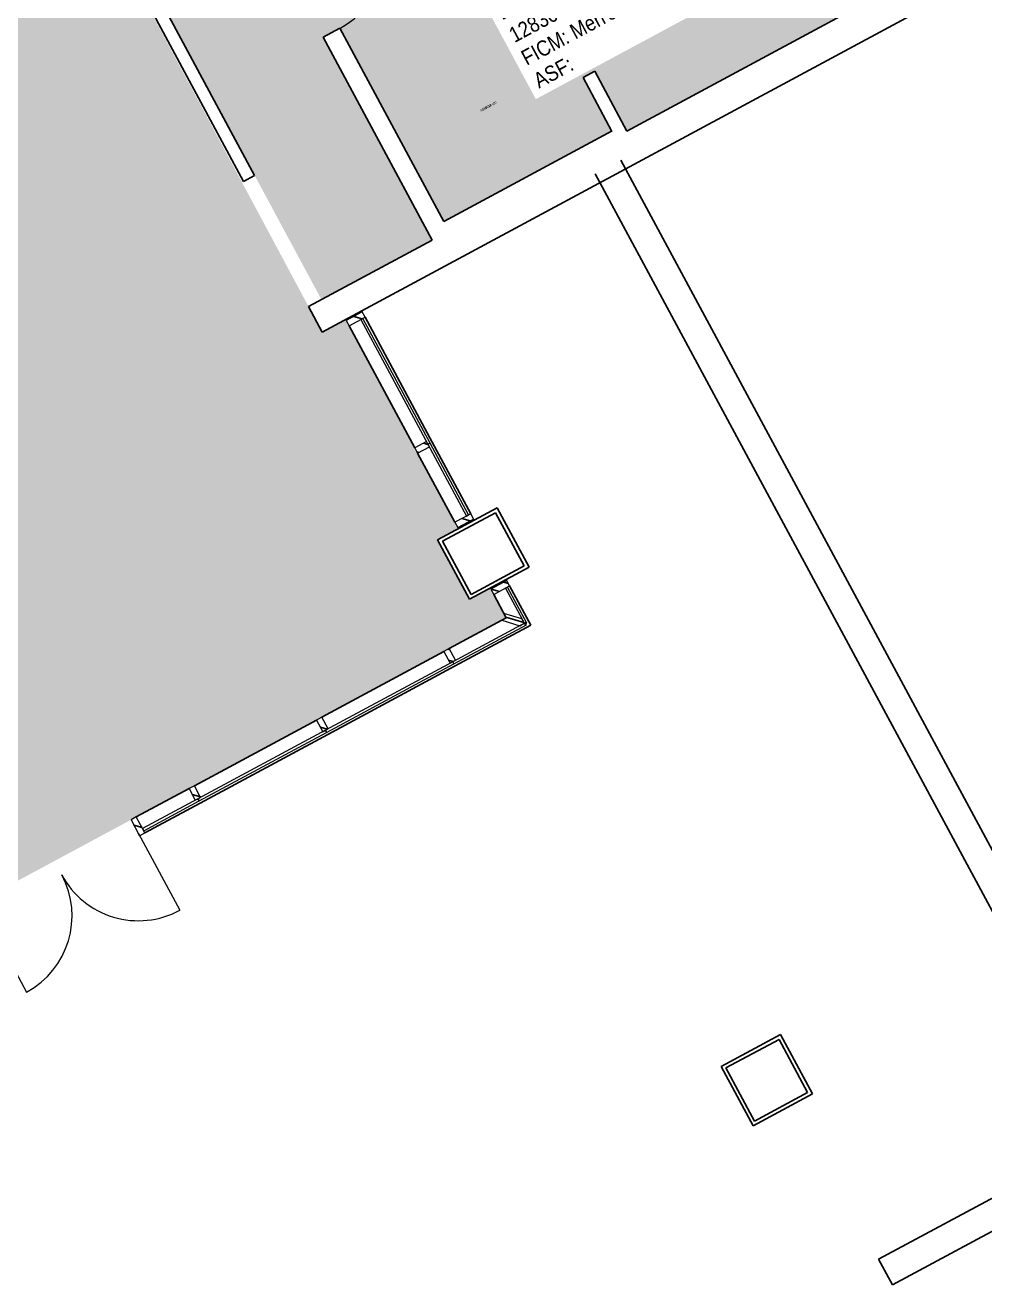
# Model space of a CAD drawing. Header units: inches. Extents: x 69213682 to 69221478, y 27658977 to 27667505.
# Drawn here: x 69219740 to 69220138, y 27661688 to 27662210 of the extents above; entities that cross this region are included whole.
import ezdxf
from ezdxf.enums import TextEntityAlignment as Align

# ---------------------------------------------------------------- set-up
doc = ezdxf.new("R2010")
doc.units = ezdxf.units.IN
doc.header["$LTSCALE"] = 100
doc.header["$MEASUREMENT"] = 0
for name, color, linetype in [('A-DOOR', 2, 'CONTINUOUS'), ('A-FLOR', 3, 'CONTINUOUS'), ('A-GLAZ', 1, 'CONTINUOUS'), ('A-IDEN-RNUM', 7, 'CONTINUOUS'), ('A-IDEN-SNUM', 4, 'CONTINUOUS'), ('A-IDEN-VNUM', 4, 'CONTINUOUS'), ('A-SITE', 3, 'CONTINUOUS'), ('A-WALL', 5, 'CONTINUOUS'), ('Rooms-Category-Color', 7, 'CONTINUOUS'), ('Rooms-College-Color', 7, 'CONTINUOUS'), ('Rooms-Department-Color', 7, 'CONTINUOUS'), ('Rooms-Division-Color', 7, 'CONTINUOUS'), ('Rooms-Information', 7, 'CONTINUOUS')]:
    doc.layers.add(name, color=color, linetype=linetype)
doc.styles.add('CP_ROOMSNUMBER', font='arial.ttf', dxfattribs={"height": 1})
doc.styles.add('CP_ROOMVNUMBER', font='arial.ttf', dxfattribs={"width": 0.85, "height": 0.075})

# ---------------------------------------------------------------- blocks, each defined once
blk = doc.blocks.new('Single-Flush - 36_ x 84_ 24X12 LOUVER-1339-BACKGROUND Level 1 Parent View')
at = {"layer": 'A-DOOR', "lineweight": 20}
for p, q in [((16.25, -3.94), (16.25, -39.96)), ((18, -3.94), (16.25, -3.94)), ((18, -3.94), (18, -39.96)), ((18, -39.96), (16.25, -39.96))]:
    blk.add_line(p, q, dxfattribs=at)
at = {"layer": 'A-DOOR', "lineweight": 5}
blk.add_arc((18, -3.94), 36.07, 180, 267.2188, dxfattribs=at)
blk = doc.blocks.new('System Panel - SLO Glazed-315-BACKGROUND Level 1 Parent View')
at = {"layer": 'A-GLAZ', "lineweight": 15}
for p, q in [((16.89, 0.5), (-16.89, 0.5)), ((-16.89, 0.5), (-16.89, -0.5)), ((16.89, -0.5), (16.89, 0.5)), ((-16.89, -0.5), (16.89, -0.5))]:
    blk.add_line(p, q, dxfattribs=at)
blk = doc.blocks.new('System Panel - SLO Glazed-311-BACKGROUND Level 1 Parent View')
at = {"layer": 'A-GLAZ', "lineweight": 15}
for p, q in [((29.36, 0.5), (-29.36, 0.5)), ((-29.36, 0.5), (-29.36, -0.5)), ((29.36, -0.5), (29.36, 0.5)), ((-29.36, -0.5), (29.36, -0.5))]:
    blk.add_line(p, q, dxfattribs=at)
blk = doc.blocks.new('System Panel - SLO Glazed-308-BACKGROUND Level 1 Parent View')
at = {"layer": 'A-GLAZ', "lineweight": 15}
for p, q in [((8.5, 0.5), (-8.5, 0.5)), ((-8.5, 0.5), (-8.5, -0.5)), ((8.5, -0.5), (8.5, 0.5)), ((-8.5, -0.5), (8.5, -0.5))]:
    blk.add_line(p, q, dxfattribs=at)
blk = doc.blocks.new('System Panel - SLO Glazed-290-BACKGROUND Level 1 Parent View')
at = {"layer": 'A-GLAZ', "lineweight": 15}
for p, q in [((30, 0.5), (-30, 0.5)), ((-30, 0.5), (-30, -0.5)), ((30, -0.5), (30, 0.5)), ((-30, -0.5), (30, -0.5))]:
    blk.add_line(p, q, dxfattribs=at)
blk = doc.blocks.new('System Panel - SLO Glazed-289-BACKGROUND Level 1 Parent View')
at = {"layer": 'A-GLAZ', "lineweight": 15}
for p, q in [((30, 0.5), (-30, 0.5)), ((-30, 0.5), (-30, -0.5)), ((30, -0.5), (30, 0.5)), ((-30, -0.5), (30, -0.5))]:
    blk.add_line(p, q, dxfattribs=at)
blk = doc.blocks.new('System Panel - SLO Glazed-288-BACKGROUND Level 1 Parent View')
at = {"layer": 'A-GLAZ', "lineweight": 15}
for p, q in [((17.0625, 0.5), (-17.0625, 0.5)), ((-17.0625, 0.5), (-17.0625, -0.5)), ((17.0625, -0.5), (17.0625, 0.5)), ((-17.0625, -0.5), (17.0625, -0.5))]:
    blk.add_line(p, q, dxfattribs=at)
blk = doc.blocks.new('Curtain Wall-Store Front-Dbl - Store Front Double Door-275-BACKGROUND Level 1 Parent View')
at = {"layer": 'A-DOOR', "lineweight": 20}
for p, q in [((-36, -0.5), (-36, -36.375)), ((36, -0.5), (36, -36.625))]:
    blk.add_line(p, q, dxfattribs=at)
at = {"layer": 'A-DOOR', "lineweight": 5}
for centre, radius, start, end in [((-36, -0.5), 35.875, 270, 0), ((36, -0.5), 36.125, 180, 270)]:
    blk.add_arc(centre, radius, start, end, dxfattribs=at)
blk = doc.blocks.new('System Panel - SLO Glazed-272-BACKGROUND Level 1 Parent View')
at = {"layer": 'A-GLAZ', "lineweight": 15}
for p, q in [((13.03, 0.5), (-13.03, 0.5)), ((-13.03, 0.5), (-13.03, -0.5)), ((13.03, -0.5), (13.03, 0.5)), ((-13.03, -0.5), (13.03, -0.5))]:
    blk.add_line(p, q, dxfattribs=at)

msp = doc.modelspace()

# ---------------------------------------------------------------- hatches: boundary and pattern name
at = {"layer": 'A-GLAZ', "extrusion": (0, 0, -1)}
h = msp.add_hatch(dxfattribs=at)
h.set_pattern_fill('FP1_168', color=256, angle=61.7104, style=0, pattern_type=2)
h.set_pattern_definition([(16.71, (-69219839.101, 27662125.191), (-6.901, 22.986), []), (16.71, (-69219836.258, 27662130.475), (16.086, 29.887), []), (16.71, (-69219841.945, 27662119.908), (16.086, 29.887), [])])
h.paths.add_polyline_path([(-69219880.63, 27662088.72), (-69219879.45, 27662090.92), (-69219872.84, 27662087.36), (-69219874.03, 27662085.16)], flags=0)
h = msp.add_hatch(dxfattribs=at)
h.set_pattern_fill('FP1_169', color=256, angle=61.7104, style=0, pattern_type=2)
h.set_pattern_definition([(16.71, (-69219867.23, 27662072.926), (-6.901, 22.986), []), (16.71, (-69219864.388, 27662078.21), (16.086, 29.887), []), (16.71, (-69219870.075, 27662067.643), (16.086, 29.887), [])])
h.paths.add_polyline_path([(-69219902.45, 27662032.35), (-69219907.3, 27662034.95), (-69219906.11, 27662037.16), (-69219901.27, 27662034.55)], flags=0)
at = {"layer": 'A-GLAZ'}
h = msp.add_hatch(dxfattribs=at)
h.set_pattern_fill('FP1_167', color=256, angle=298.2896, style=0, pattern_type=2)
h.set_pattern_definition([(163.29, (69219884.242, 27662041.32), (-6.901, -22.986), []), (163.29, (69219881.398, 27662046.604), (-29.887, -16.086), []), (163.29, (69219887.085, 27662036.037), (-29.887, -16.086), [])])
h.paths.add_polyline_path([(69219925.65, 27662005.06), (69219924.47, 27662007.27), (69219917.87, 27662003.71), (69219919.05, 27662001.51)], flags=0)
h = msp.add_hatch(dxfattribs=at)
h.set_pattern_fill('FP1_171', color=256, angle=118.2896, style=0, pattern_type=2)
h.set_pattern_definition([(163.29, (69219897.843, 27662016.05), (-6.901, -22.9865), []), (163.29, (69219895, 27662021.333), (-29.887, -16.086), []), (163.29, (69219900.686, 27662010.767), (-29.887, -16.086), [])])
h.paths.add_polyline_path([(69219932.79, 27661975.97), (69219933.98, 27661973.77), (69219940.58, 27661977.33), (69219939.4, 27661979.53)], flags=0)
at = {"layer": 'A-GLAZ', "extrusion": (0, 0, -1)}
h = msp.add_hatch(dxfattribs=at)
h.set_pattern_fill('FP1_170', color=256, angle=-118.2896, style=0, pattern_type=2)
h.set_pattern_definition([(16.71, (-69219906.988, 27661999.058), (-6.901, 22.986), []), (16.71, (-69219904.144, 27662004.341), (16.086, 29.887), []), (16.71, (-69219909.832, 27661993.775), (16.086, 29.887), [])])
h.paths.add_polyline_path([(-69219938.19, 27661965.95), (-69219939.19, 27661964.09), (-69219937.32, 27661963.08), (-69219944.77, 27661960.84), (-69219946.64, 27661961.85), (-69219945.64, 27661963.72)], flags=0)
h = msp.add_hatch(dxfattribs=at)
h.set_pattern_fill('FP1_174', color=256, angle=-208.2896, style=0, pattern_type=2)
h.set_pattern_definition([(16.71, (-69219877.251, 27661983.053), (-6.901, 22.986), []), (16.71, (-69219874.408, 27661988.337), (16.086, 29.887), []), (16.71, (-69219880.095, 27661977.77), (16.086, 29.887), [])])
h.paths.add_polyline_path([(-69219913.33, 27661950.16), (-69219915.93, 27661945.32), (-69219918.13, 27661946.51), (-69219915.53, 27661951.35)], flags=0)
h = msp.add_hatch(dxfattribs=at)
h.set_pattern_fill('FP1_173', color=256, angle=-208.2896, style=0, pattern_type=2)
h.set_pattern_definition([(16.71, (-69219824.968, 27661954.914), (-6.901, 22.986), []), (16.71, (-69219822.124, 27661960.197), (16.086, 29.887), []), (16.71, (-69219827.812, 27661949.63), (16.086, 29.887), [])])
h.paths.add_polyline_path([(-69219860.49, 27661921.73), (-69219863.1, 27661916.88), (-69219865.3, 27661918.07), (-69219862.69, 27661922.91)], flags=0)
h = msp.add_hatch(dxfattribs=at)
h.set_pattern_fill('FP1_172', color=256, angle=-208.2896, style=0, pattern_type=2)
h.set_pattern_definition([(16.71, (-69219772.685, 27661926.774), (-6.901, 22.986), []), (16.71, (-69219769.84, 27661932.058), (16.086, 29.887), []), (16.71, (-69219775.528, 27661921.49), (16.086, 29.887), [])])
h.paths.add_polyline_path([(-69219807.66, 27661893.29), (-69219810.26, 27661888.45), (-69219812.47, 27661889.63), (-69219809.86, 27661894.48)], flags=0)
h = msp.add_hatch(dxfattribs=at)
h.set_pattern_fill('FP1_179', color=256, angle=-208.2896, style=0, pattern_type=2)
h.set_pattern_definition([(16.71, (-69219748.88, 27661913.962), (-6.901, 22.986), []), (16.71, (-69219746.036, 27661919.245), (16.086, 29.887), []), (16.71, (-69219751.723, 27661908.679), (16.086, 29.887), [])])
h.paths.add_polyline_path([(-69219787.16, 27661873.74), (-69219789.36, 27661874.93), (-69219785.8, 27661881.53), (-69219783.6, 27661880.34)], flags=0)
at = {"layer": 'Rooms-Category-Color', "true_color": 0xadadad}
for points in [[(69219923.97, 27661971.79), (69219932.56, 27661976.41), (69219939.19, 27661964.09), (69219623.28, 27661794.06), (69219475.41, 27662068.79), (69219364.46, 27662009.08), (69219255.46, 27662211.61), (69219499.39, 27662342.89), (69219501.28, 27662339.37), (69219675.26, 27662433.01), (69219862.88, 27662082.57), (69219872.61, 27662087.8), (69219919.29, 27662001.07), (69219910.7, 27661996.45)], [(69219798.37, 27662215.36), (69219862.59, 27662096.04), (69219908.49, 27662120.74), (69219863.23, 27662204.84), (69219870.19, 27662208.51), (69219913.26, 27662128.49), (69219982.87, 27662166.1), (69219971.03, 27662188.12), (69219975.87, 27662190.72), (69219989.2, 27662165.96), (69220121.75, 27662237.3), (69220113.49, 27662252.65), (69220129.31, 27662261.17), (69220074.04, 27662363.87), (69219925.66, 27662284.01), (69219946.57, 27662245.15), (69219941.73, 27662242.55), (69219920.82, 27662281.4), (69219851.14, 27662243.9), (69219853.1, 27662240.27), (69219846.16, 27662236.54), (69219844.27, 27662240.06)]]:
    msp.add_hatch(color=253, dxfattribs=at).paths.add_polyline_path(points)
at = {"layer": 'Rooms-College-Color', "true_color": 0xadadad}
for points in [[(69219923.97, 27661971.79), (69219932.56, 27661976.41), (69219939.19, 27661964.09), (69219623.28, 27661794.06), (69219475.41, 27662068.79), (69219364.46, 27662009.08), (69219255.46, 27662211.61), (69219499.39, 27662342.89), (69219501.28, 27662339.37), (69219675.26, 27662433.01), (69219862.88, 27662082.57), (69219872.61, 27662087.8), (69219919.29, 27662001.07), (69219910.7, 27661996.45)], [(69219798.37, 27662215.36), (69219862.59, 27662096.04), (69219908.49, 27662120.74), (69219863.23, 27662204.84), (69219870.19, 27662208.51), (69219913.26, 27662128.49), (69219982.87, 27662166.1), (69219971.03, 27662188.12), (69219975.87, 27662190.72), (69219989.2, 27662165.96), (69220121.75, 27662237.3), (69220113.49, 27662252.65), (69220129.31, 27662261.17), (69220074.04, 27662363.87), (69219925.66, 27662284.01), (69219946.57, 27662245.15), (69219941.73, 27662242.55), (69219920.82, 27662281.4), (69219851.14, 27662243.9), (69219853.1, 27662240.27), (69219846.16, 27662236.54), (69219844.27, 27662240.06)]]:
    msp.add_hatch(color=253, dxfattribs=at).paths.add_polyline_path(points)
at = {"layer": 'Rooms-Department-Color', "true_color": 0xacacac}
for points in [[(69219923.97, 27661971.79), (69219932.56, 27661976.41), (69219939.19, 27661964.09), (69219623.28, 27661794.06), (69219475.41, 27662068.79), (69219364.46, 27662009.08), (69219255.46, 27662211.61), (69219499.39, 27662342.89), (69219501.28, 27662339.37), (69219675.26, 27662433.01), (69219862.88, 27662082.57), (69219872.61, 27662087.8), (69219919.29, 27662001.07), (69219910.7, 27661996.45)], [(69219798.37, 27662215.36), (69219862.59, 27662096.04), (69219908.49, 27662120.74), (69219863.23, 27662204.84), (69219870.19, 27662208.51), (69219913.26, 27662128.49), (69219982.87, 27662166.1), (69219971.03, 27662188.12), (69219975.87, 27662190.72), (69219989.2, 27662165.96), (69220121.75, 27662237.3), (69220113.49, 27662252.65), (69220129.31, 27662261.17), (69220074.04, 27662363.87), (69219925.66, 27662284.01), (69219946.57, 27662245.15), (69219941.73, 27662242.55), (69219920.82, 27662281.4), (69219851.14, 27662243.9), (69219853.1, 27662240.27), (69219846.16, 27662236.54), (69219844.27, 27662240.06)]]:
    msp.add_hatch(color=253, dxfattribs=at).paths.add_polyline_path(points)
at = {"layer": 'Rooms-Division-Color', "true_color": 0xadadad}
for points in [[(69219923.97, 27661971.79), (69219932.56, 27661976.41), (69219939.19, 27661964.09), (69219623.28, 27661794.06), (69219475.41, 27662068.79), (69219364.46, 27662009.08), (69219255.46, 27662211.61), (69219499.39, 27662342.89), (69219501.28, 27662339.37), (69219675.26, 27662433.01), (69219862.88, 27662082.57), (69219872.61, 27662087.8), (69219919.29, 27662001.07), (69219910.7, 27661996.45)], [(69219798.37, 27662215.36), (69219862.59, 27662096.04), (69219908.49, 27662120.74), (69219863.23, 27662204.84), (69219870.19, 27662208.51), (69219913.26, 27662128.49), (69219982.87, 27662166.1), (69219971.03, 27662188.12), (69219975.87, 27662190.72), (69219989.2, 27662165.96), (69220121.75, 27662237.3), (69220113.49, 27662252.65), (69220129.31, 27662261.17), (69220074.04, 27662363.87), (69219925.66, 27662284.01), (69219946.57, 27662245.15), (69219941.73, 27662242.55), (69219920.82, 27662281.4), (69219851.14, 27662243.9), (69219853.1, 27662240.27), (69219846.16, 27662236.54), (69219844.27, 27662240.06)]]:
    msp.add_hatch(color=253, dxfattribs=at).paths.add_polyline_path(points)

# ---------------------------------------------------------------- linework, layer by layer
at = {"layer": 'A-FLOR'}
for p, q in [((69219935.36, 27662009.72), (69219910.7, 27661996.45)), ((69219948.63, 27661985.06), (69219935.36, 27662009.72)), ((69219912.73, 27661995.84), (69219934.75, 27662007.69)), ((69219934.75, 27662007.69), (69219946.6, 27661985.67)), ((69219910.7, 27661996.45), (69219923.97, 27661971.79)), ((69219924.58, 27661973.82), (69219912.73, 27661995.84)), ((69219923.97, 27661971.79), (69219948.63, 27661985.06)), ((69219946.6, 27661985.67), (69219924.58, 27661973.82)), ((69220052.89, 27661791.34), (69220028.24, 27661778.07)), ((69220030.27, 27661777.46), (69220052.28, 27661789.31)), ((69220052.28, 27661789.31), (69220064.13, 27661767.29)), ((69220066.16, 27661766.68), (69220052.89, 27661791.34)), ((69220028.24, 27661778.07), (69220041.51, 27661753.41)), ((69220042.12, 27661755.44), (69220030.27, 27661777.46)), ((69220041.51, 27661753.41), (69220066.16, 27661766.68)), ((69220064.13, 27661767.29), (69220042.12, 27661755.44))]:
    msp.add_line(p, q, dxfattribs=at)
at = {"layer": 'A-GLAZ', "lineweight": 20, "extrusion": (0, 0, -1)}
for p, q in [((69219879.45, 27662090.92), (69219872.84, 27662087.36)), ((69219872.84, 27662087.36), (69219874.03, 27662085.16)), ((69219874.03, 27662085.16), (69219880.63, 27662088.72)), ((69219880.63, 27662088.72), (69219879.45, 27662090.92)), ((69219906.11, 27662037.16), (69219901.27, 27662034.55)), ((69219902.45, 27662032.35), (69219907.3, 27662034.95)), ((69219907.3, 27662034.95), (69219906.11, 27662037.16)), ((69219901.27, 27662034.55), (69219902.45, 27662032.35)), ((69219939.19, 27661964.09), (69219937.32, 27661963.08)), ((69219937.32, 27661963.08), (69219944.77, 27661960.84)), ((69219945.64, 27661963.72), (69219938.19, 27661965.95)), ((69219938.19, 27661965.95), (69219939.19, 27661964.09)), ((69219944.77, 27661960.84), (69219946.64, 27661961.85)), ((69219946.64, 27661961.85), (69219945.64, 27661963.72)), ((69219915.53, 27661951.35), (69219913.33, 27661950.16)), ((69219918.13, 27661946.51), (69219915.53, 27661951.35)), ((69219913.33, 27661950.16), (69219915.93, 27661945.32)), ((69219915.93, 27661945.32), (69219918.13, 27661946.51)), ((69219862.69, 27661922.91), (69219860.49, 27661921.73)), ((69219860.49, 27661921.73), (69219863.1, 27661916.88)), ((69219865.3, 27661918.07), (69219862.69, 27661922.91)), ((69219863.1, 27661916.88), (69219865.3, 27661918.07)), ((69219809.86, 27661894.48), (69219807.66, 27661893.29)), ((69219812.47, 27661889.63), (69219809.86, 27661894.48)), ((69219807.66, 27661893.29), (69219810.26, 27661888.45)), ((69219810.26, 27661888.45), (69219812.47, 27661889.63)), ((69219785.8, 27661881.53), (69219783.6, 27661880.34)), ((69219783.6, 27661880.34), (69219787.16, 27661873.74)), ((69219789.36, 27661874.93), (69219785.8, 27661881.53)), ((69219787.16, 27661873.74), (69219789.36, 27661874.93))]:
    msp.add_line(p, q, dxfattribs=at)
at = {"layer": 'A-GLAZ'}
for p, q in [((69219880.63, 27662088.72), (69219908.46, 27662037)), ((69219874.03, 27662085.16), (69219901.27, 27662034.55)), ((69219908.46, 27662037), (69219924.47, 27662007.27)), ((69219902.45, 27662032.35), (69219917.87, 27662003.71)), ((69219939.19, 27661964.09), (69219933.98, 27661973.77)), ((69219949.35, 27661961.04), (69219940.58, 27661977.33)), ((69219939.19, 27661964.09), (69219915.53, 27661951.35)), ((69219949.35, 27661961.04), (69219917.98, 27661944.15)), ((69219913.33, 27661950.16), (69219862.69, 27661922.91)), ((69219917.98, 27661944.15), (69219865.15, 27661915.72)), ((69219860.49, 27661921.73), (69219809.86, 27661894.48)), ((69219865.15, 27661915.72), (69219812.31, 27661887.28)), ((69219807.66, 27661893.29), (69219785.8, 27661881.53)), ((69219812.31, 27661887.28), (69219789.36, 27661874.93))]:
    msp.add_line(p, q, dxfattribs=at)
at = {"layer": 'A-GLAZ', "lineweight": 20}
for p, q in [((69219924.47, 27662007.27), (69219917.87, 27662003.71)), ((69219917.87, 27662003.71), (69219919.05, 27662001.51)), ((69219919.05, 27662001.51), (69219925.65, 27662005.06)), ((69219925.89, 27662004.62), (69219924.47, 27662007.27)), ((69219939.4, 27661979.53), (69219932.79, 27661975.97)), ((69219940.58, 27661977.33), (69219939.16, 27661979.97)), ((69219932.79, 27661975.97), (69219933.98, 27661973.77)), ((69219933.98, 27661973.77), (69219940.58, 27661977.33))]:
    msp.add_line(p, q, dxfattribs=at)
at = {"layer": 'A-SITE'}
for p, q in [((69219986.67, 27662153.85), (69220200.88, 27661755.83)), ((69220190.31, 27661750.14), (69219976.1, 27662148.16)), ((69220093.59, 27661698.09), (69220481.64, 27661906.94)), ((69220497.89, 27661902.06), (69220099.28, 27661687.52)), ((69220093.59, 27661698.09), (69220099.28, 27661687.52))]:
    msp.add_line(p, q, dxfattribs=at)
at = {"layer": 'A-WALL'}
for p, q in [((69219745.88, 27662301.81), (69219830.24, 27662145.07)), ((69219862.88, 27662082.57), (69220160.68, 27662242.85)), ((69220121.75, 27662237.3), (69219989.2, 27662165.96)), ((69219834.86, 27662147.55), (69219798.37, 27662215.36)), ((69219870.16, 27662208.57), (69219863.23, 27662204.84)), ((69219870.16, 27662208.57), (69219913.26, 27662128.49)), ((69219863.23, 27662204.84), (69219908.49, 27662120.74)), ((69219975.87, 27662190.72), (69219971.03, 27662188.12)), ((69219971.03, 27662188.12), (69219982.87, 27662166.1)), ((69219989.2, 27662165.96), (69219975.87, 27662190.72)), ((69219983.04, 27662166.05), (69219913.26, 27662128.49)), ((69219830.24, 27662145.07), (69219834.86, 27662147.55)), ((69219908.49, 27662120.74), (69219857.19, 27662093.14)), ((69219857.19, 27662093.14), (69219862.88, 27662082.57))]:
    msp.add_line(p, q, dxfattribs=at)

# ---------------------------------------------------------------- block references
at = {"layer": 'A-DOOR'}
for name, p, rotation in [('Single-Flush - 36_ x 84_ 24X12 LOUVER-1339-BACKGROUND Level 1 Parent View', (69219858.16, 27662222.55), 118.2896483564979), ('Curtain Wall-Store Front-Dbl - Store Front Double Door-275-BACKGROUND Level 1 Parent View', (69219754.75, 27661858), 28.28964835649788)]:
    msp.add_blockref(name, p, dxfattribs=dict(at, rotation=rotation))
at = {"layer": 'A-GLAZ'}
for name, p, rotation in [('System Panel - SLO Glazed-311-BACKGROUND Level 1 Parent View', (69219893.23, 27662062.15), 118.2896483564979), ('System Panel - SLO Glazed-315-BACKGROUND Level 1 Parent View', (69219915.15, 27662021.42), 118.2896483564979), ('System Panel - SLO Glazed-308-BACKGROUND Level 1 Parent View', (69219943.29, 27661969.13), 298.2896483564979), ('System Panel - SLO Glazed-288-BACKGROUND Level 1 Parent View', (69219932.29, 27661953.56), 28.28964835649788), ('System Panel - SLO Glazed-289-BACKGROUND Level 1 Parent View', (69219890.85, 27661931.25), 28.28964835649788), ('System Panel - SLO Glazed-290-BACKGROUND Level 1 Parent View', (69219838.02, 27661902.82), 28.28964835649788), ('System Panel - SLO Glazed-272-BACKGROUND Level 1 Parent View', (69219800.12, 27661882.42), 28.28964835649788)]:
    msp.add_blockref(name, p, dxfattribs=dict(at, rotation=rotation))

# ---------------------------------------------------------------- texts
at = {"layer": 'A-IDEN-RNUM', "style": 'CP_ROOMSNUMBER', "width": 0.85}
msp.add_text('0164-00', height=1, rotation=28.29, dxfattribs=at).set_placement((69219928.67, 27662173.92))
at = {"layer": 'A-IDEN-SNUM', "style": 'CP_ROOMSNUMBER', "width": 0.85}
msp.add_text('0430016400', height=1, rotation=28.29, dxfattribs=at).set_placement((69219928.67, 27662173.92))
at = {"layer": 'A-IDEN-VNUM', "style": 'CP_ROOMVNUMBER', "width": 0.85}
msp.add_text('164', height=45, rotation=28.29, dxfattribs=at).set_placement((69219983.04, 27662225.28), align=Align.MIDDLE)

# ---------------------------------------------------------------- next in the draw order: texts
at = {"layer": 'Rooms-Information', "insert": (69219952.8, 27662183.45), "char_height": 6.4286, "width": 144, "attachment_point": 7, "rotation": 28.29, "style": 'CP_ROOMVNUMBER', "bg_fill": 3, "box_fill_scale": 1.5, "bg_fill_color": 256, "bg_fill_true_color": 13158600, "bg_fill_transparency": 0}
msp.add_mtext("Bldg.43, Room 164^M^J128300-FacMgmt-Custodial Services^M^JFICM: Men's Restroom^M^JASF: ", dxfattribs=at)

doc.saveas('drawing.dxf')
